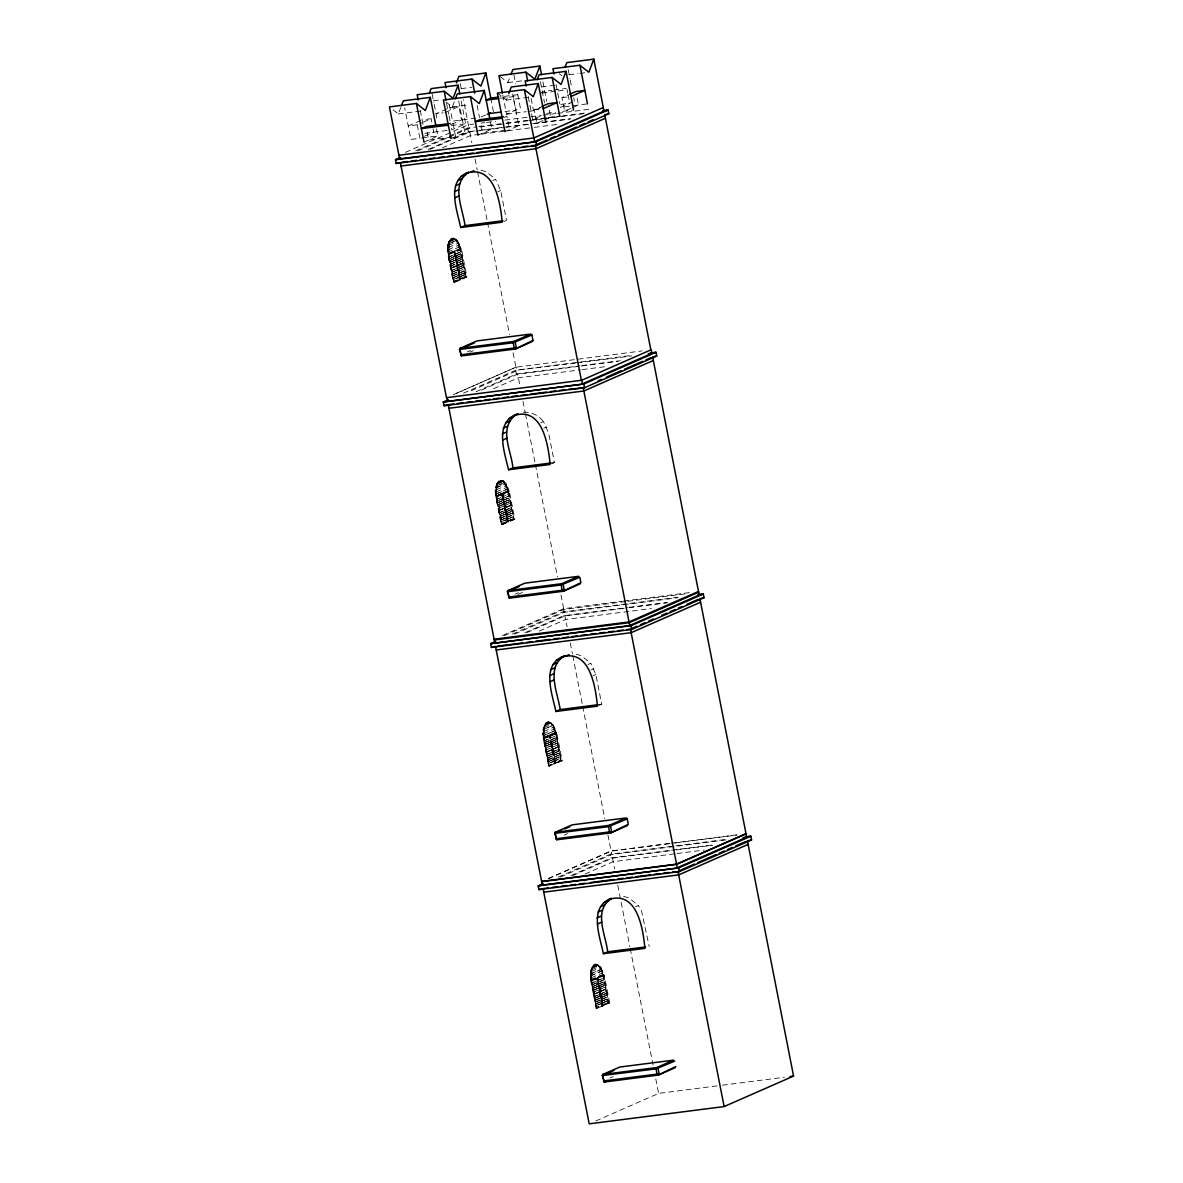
<?xml version="1.0" encoding="UTF-8"?>
<svg xmlns="http://www.w3.org/2000/svg" width="1183" height="1183" viewBox="0 0 1183 1183"><rect width="100%" height="100%" fill="white"/><g stroke="black" fill="none" stroke-linecap="round" stroke-linejoin="round"><path stroke-width="0.75" stroke-dasharray="5 3.75" d="M459.743 244.497C457.525 244.319 459.27 249.997 461.414 248.948L466.901 276.94L453.636 282.5L447.943 254.892L453.281 282.101L454.435 282.397L448.934 254.419C445.887 251.787 447.825 235.284 455.647 238.685L459.743 244.497L461 248.918M456.697 240.356L449.244 243.639L448.564 253.606L449.747 241.864L453.414 238.611L457.762 241.45L460.571 248.445L447.884 254.094M509.326 491.211L495.854 497.141L501.193 524.35L502.346 524.661L514.812 519.189L509.326 491.211L508.261 491.256L503.559 480.934L500.572 480.313L496.727 483.729L495.677 487.44L496.579 496.579C494.036 493.311 495.086 485.045 498.427 481.259L501.237 480.224L503.559 480.934L507.655 486.76L508.912 491.167M495.307 491.995L496.135 495.899L496.387 491.936L495.396 491.936L496.135 495.899L508.483 490.694L507.965 488.89L496.609 493.873L496.476 495.854L508.483 490.694L505.673 483.699L503.544 481.54L501.326 480.86L496.623 483.98L499.093 481.17L495.973 487.736L496.609 493.873C490.723 502.671 527.692 480.047 495.914 496.668L495.677 487.44L497.392 483.64L496.047 491.847M496.387 491.936L497.333 484.158L499.285 481.762L498.294 481.555L501.237 480.224L505.673 483.699L507.699 488.904L496.254 493.917L496.653 487.647L505.673 483.699L502.908 481.023M544.017 725.623L544.786 725.297L543.071 729.083L542.716 733.652L543.544 737.556L555.877 732.351L553.067 725.342L550.953 723.183L548.735 722.517L544.387 725.859L545.836 722.902L543.381 729.393L543.322 738.325L544.136 725.386L547.98 721.97L550.967 722.591L553.186 724.854L556.321 732.824M543.544 737.556L543.796 733.593L542.79 733.578L543.544 737.556L555.877 732.351L555.359 730.547L543.662 735.575L544.742 725.8L546.694 723.419L545.836 722.902L547.98 721.97L550.967 722.591L555.655 732.898L556.72 732.854L562.206 760.846L548.601 766.007L543.263 738.798L555.921 732.957L561.407 760.935L548.601 766.007L554.709 763.02L549.681 735.693L550.494 735.589L555.966 763.582M590.716 980.204L603.404 974.555L600.594 967.561L598.465 965.402L596.247 964.722L594.206 965.624L591.574 971.509L590.509 971.465L592.313 967.502L590.598 971.287L590.835 980.53L590.598 971.287L591.648 967.59L595.493 964.175L598.48 964.796L600.713 967.058L603.833 975.029M597.356 965.062C589.09 962.341 591.825 983.872 591.53 977.735L590.894 971.598L593.348 965.106L591.899 968.064L598.465 965.402L602.369 970.947L603.138 974.555L591.056 979.761L590.317 975.783L602.088 970.947M602.561 970.607L590.968 975.842L591.648 967.59M544.003 735.53L544.224 737.467M591.737 979.672L590.628 975.886M448.712 241.716L451.181 238.922L448.815 241.48L448.668 254.33L447.766 245.177L449.481 241.391L449.244 243.639M543.796 733.593L544.062 729.305L553.067 725.342L555.093 730.547L543.662 735.575M601.482 969.247L591.101 973.698L591.574 971.509M590.968 975.842L591.441 973.653M448.904 253.561L448.697 251.624C447.381 250.204 445.991 244.718 448.741 245.399M447.677 245.354L448.815 241.48M545.067 725.77C544.372 729.186 542.139 731.552 544.136 725.386M393.259 109.93L398.346 113.938L400.83 107.372M445.947 102.004L452.32 107.032L454.804 100.466M500.232 76.614L507.877 82.647L510.361 76.082M497.378 93.087L506.294 100.111L508.158 95.187M504.609 482.62L496.83 485.917L497.659 484.113M495.677 487.44L496.653 487.647L497.156 485.888M454.523 238.951L450.235 240.711L451.374 239.513L450.516 238.996M593.393 966.792L594.206 965.624L593.348 965.106L595.493 964.175L598.48 964.796L603.182 975.117L604.247 975.058L609.733 1003.051L596.114 1008.212L590.775 981.003L603.448 975.162L608.934 1003.154L596.469 1008.611L590.968 980.633L591.766 980.53L597.267 1008.522M542.997 729.26L543.455 733.49M459.388 279.114L454.376 251.787L459.862 279.779L454.39 251.787L455.189 251.683L460.675 279.661L453.281 282.101L459.388 279.114L453.577 281.406L453.562 279.676L459.034 277.28L459.048 278.996M555.182 763.671L549.696 735.693L555.167 763.671M597.016 978.267L598.006 977.794L603.493 1005.787L596.114 1008.212L602.221 1005.225L597.208 977.897L602.354 1005.476L597.016 978.267L603.3 976.138L608.476 1002.489L602.354 1005.476L608.476 1002.489L602.65 1004.781L602.635 1003.051L608.106 1000.655L608.121 1002.371M452.468 238.389L454.952 239.365L452.468 238.389L455.647 238.685L460.35 248.992M500.379 480.638L503.544 481.54L500.572 480.313M547.788 722.281L550.953 723.183L547.98 721.97M595.3 964.5L598.465 965.402L595.493 964.175M462.642 262.759L462.627 261.044L457.156 263.439L457.17 265.169L462.642 262.759L463.115 263.528L463.13 265.258L457.658 267.654L457.644 265.938L463.115 263.528M504.431 508.172L498.561 510.745L504.653 507.862L498.842 510.154L498.827 508.424L504.298 506.028L504.313 507.758M510.672 505.437L504.801 508.01L510.893 505.126L505.082 507.418L505.067 505.688L510.538 503.293L510.553 505.023M551.825 749.815L545.954 752.388L552.062 749.519L546.25 751.811L545.866 748.248L551.337 745.852L551.722 749.401M558.08 747.079L552.21 749.652L558.302 746.784L552.491 749.076L552.106 745.512L557.577 743.101L557.962 746.665M599.352 992.019L593.482 994.607L599.574 991.724L593.762 994.016L593.748 992.286L599.219 989.89L599.234 991.62M605.592 989.284L599.722 991.872L605.814 988.988L600.003 991.28L599.988 989.55L605.459 987.154L605.474 988.87M454.952 239.365L457.762 241.45L460.571 248.445L448.224 253.65L447.411 249.746L448.002 254.419L460.616 249.051L466.102 277.029L459.522 279.365L465.644 276.378L460.616 249.051M550.065 722.976L553.067 725.342L550.258 723.271M591.234 971.554L600.594 967.561L597.829 964.884L600.713 967.058L601.91 970.696M449.747 241.864L450.56 240.681M562.206 760.846L560.712 760.684L555.921 732.957M609.733 1003.051L608.225 1002.903L603.448 975.162M459.906 248.814L457.215 241.036L459.078 244.585M506.989 486.834C510.45 497.969 503.988 483.226 505.792 483.196L507.655 486.76M543.441 733.623L554.842 728.743L552.535 724.942L555.049 728.403M600.047 967.147L603.182 975.117L590.835 980.53L590.317 975.783L591.5 980.441M456.401 265.495L456.875 266.264L450.649 268.497L450.915 266.175L456.387 263.779L456.401 265.495L450.93 267.905M498.561 510.745L504.653 507.862M504.801 508.01L510.893 505.126M545.954 752.388L552.062 749.519M552.21 749.652L558.302 746.784M593.482 994.607L599.574 991.724M599.722 991.872L605.814 988.988M543.973 738.236L542.79 733.578L543.322 738.325L555.655 732.898L554.398 728.491M420.601 120.548L408.253 125.96L417.244 124.807L421.873 122.781M446.834 109.028L436.024 113.775L443.226 112.843M423.425 122.1L431.13 118.714L431.795 122.086M445.015 112.622L458.915 106.514L461.547 119.986L447.662 126.078M500.557 98.307L513.156 96.695L517.784 94.67L499.788 96.962M424.52 136.237L433.777 132.171L433.111 128.814M423.987 142.064L437.873 135.971L436.497 128.947M461.178 100.969L465.658 123.771L451.773 129.879L450.398 122.855M481.082 116.999L488.801 113.612M405.532 152.356L468.35 124.777L473.821 124.067M540.143 93.235L544.771 91.209L551.958 90.278M415.632 150.892L447.558 136.873M449.229 136.134L467.714 128.015L476.838 126.847M417.806 150.862L447.558 137.79M449.215 137.065L469.06 128.356L472.697 127.897M450.974 138.603L464.875 132.511L504.402 127.513M502.745 94.921L506.531 114.219L520.416 108.126L517.326 92.333M428.128 149.457L451.655 139.121M453.326 138.396L468.453 131.757L477.562 130.588M430.08 149.369L469.755 131.949L471.884 142.773M503.854 117.561L506.945 116.2L509.592 129.657M442.353 147.875L470.464 135.527L479.588 134.359M543.012 120.592L536.831 123.298L534.198 109.827L540.365 107.121M570.783 108.392L564.616 111.098L561.969 97.642L568.151 94.936M477.962 135.158L491.862 129.051L490.472 122.041M528.121 111.453L533.518 110.773L542.775 106.707M504.949 131.697L518.849 125.605L512.653 94.019M528.254 96.695L532.734 119.498L541.991 115.431M572.853 101.886L560.505 107.313L587.493 103.853M544.55 119.912L550.731 117.191L548.409 105.42M572.321 107.712L578.502 105.006L576.195 93.22M492.749 180.6L495.603 179.343L500.66 190.567L506.501 220.319L503.633 221.576M497.792 191.823L500.66 190.567M450.383 239.306L453.326 237.975L454.997 238.759M450.693 239.602L453.414 238.611M450.235 240.711L454.228 238.966M449.422 241.894L455.632 239.277M448.919 243.668L456.416 240.371M448.401 245.443L457.762 241.45L454.745 239.07M448.268 247.587L458.649 243.136M448.135 249.731L459.536 244.837L458.753 244.763M460.054 246.641L448.697 251.624M448.224 253.65L460.571 248.445M461.414 248.948L447.943 254.892L453.814 252.319M453.577 281.406L448.756 255.173L448.771 256.888L454.583 254.596L454.597 256.327L449.126 258.722L449.111 257.007L454.583 254.596M460.483 251.757L460.468 250.027L454.997 252.437L455.011 254.153L460.823 251.861L460.852 253.591L455.381 255.986L455.366 254.271L460.823 251.861M449.481 258.84L454.952 256.43L454.967 258.16L449.496 260.571L449.126 258.722M455.721 256.105L461.193 253.694L461.207 255.424L455.736 257.82L455.381 255.986M449.836 260.674L455.307 258.264L455.322 259.994L449.851 262.404L449.496 260.571M456.076 257.938L461.547 255.528L461.562 257.258L456.091 259.668L455.736 257.82M450.191 262.508L455.662 260.097L455.677 261.827L450.205 264.238L449.851 262.404M456.446 259.772L461.902 257.362L461.932 259.092L456.461 261.502L456.091 259.668M450.56 264.341L456.032 261.946L456.046 263.661L450.575 266.071L450.205 264.238M456.801 261.606L462.272 259.21L462.287 260.925L456.815 263.336L456.461 261.502M450.649 268.497L462.982 262.877M451.403 268.674L451.418 270.389L457.229 268.097L457.244 269.828L451.788 272.223L451.758 270.508L457.229 268.097M458.013 267.772L463.485 265.362L463.499 267.092L458.028 269.487L457.658 267.654M452.128 272.341L457.599 269.931L457.614 271.661L452.143 274.072L451.788 272.223M458.368 269.606L463.84 267.195L464.209 270.759L458.738 273.169L458.028 269.487M452.483 274.175L457.954 271.765L457.969 273.495L452.498 275.905L452.143 274.072M458.383 271.321L464.194 269.029M452.838 276.009L458.309 273.598L458.339 275.328L452.867 277.739L452.498 275.905M459.093 273.273L464.564 270.863L464.579 272.593L459.108 275.003L458.738 273.169M453.207 277.842L458.679 275.447L458.693 277.162L453.222 279.572L452.867 277.739M459.448 275.107L464.919 272.696L464.934 274.426L459.462 276.837L459.108 275.003M459.803 276.94L465.274 274.545L465.289 276.26L459.817 278.67L459.462 276.837M454.435 282.397L466.901 276.94M467.196 351.942L470.538 350.479M469.932 352.194L473.304 350.715M456.742 393.155L516.261 367.026L516.971 370.619L469.015 391.662M453.089 394.782L515.921 367.203L642.088 350.907M463.544 393.14L515.625 370.279L632.328 355.329M476.039 391.706L516.365 374.005L580.173 365.828M481.304 390.168L517.666 374.198L579.67 366.257M493.577 388.675L518.376 377.791L580.38 369.85M540.661 422.849L543.515 421.592L548.572 432.83L554.413 462.568L551.544 463.825M543.825 428.172L546.694 426.915M498.605 481.851L501.326 480.86M498.147 482.975L502.435 481.2M497.333 484.158L503.544 481.54M496.83 485.917L504.328 482.634M496.313 487.692L505.392 483.714M496.18 489.836L506.561 485.385M496.047 491.98L507.448 487.085L506.664 487.026M496.135 495.899L508.483 490.694M506.96 521.259L506.945 519.529L501.474 521.925L501.488 523.655L507.3 521.363L501.193 524.35L507.3 521.363L502.139 495.026L496.668 497.422L496.683 499.152L502.494 496.86L502.509 498.575L497.037 500.986L497.023 499.256L502.494 496.86M513.2 518.524L513.185 516.794L507.714 519.189L507.729 520.919L513.555 518.627L507.433 521.614L502.302 494.036L501.725 494.568L507.773 522.028L508.586 521.925L503.086 493.932L502.095 494.405L507.433 521.614L513.555 518.627L508.379 492.276L502.908 494.686L502.923 496.416L508.394 494.006L508.749 495.84L503.293 498.25L503.263 496.52L508.734 494.124M497.392 501.089L502.864 498.694L502.879 500.409L497.407 502.819L497.037 500.986M503.633 498.354L509.104 495.958L509.119 497.673L503.647 500.084L503.293 498.25M497.747 502.923L503.219 500.527L503.233 502.257L497.762 504.653L497.407 502.819M503.988 500.187L509.459 497.792L509.474 499.507L504.002 501.917L503.647 500.084M498.102 504.757L503.574 502.361L503.588 504.091L498.117 506.487L497.762 504.653M504.342 502.021L509.814 499.625L509.843 501.355L504.372 503.751L504.002 501.917M498.472 506.59L503.943 504.195L503.958 505.925L498.487 508.32L498.117 506.487M504.712 503.854L510.184 501.459L510.198 503.189L504.727 505.585L504.372 503.751M499.315 510.923L499.33 512.653L505.141 510.361L505.156 512.076L499.699 514.487L499.67 512.757L505.141 510.361M505.555 508.187L505.57 509.917L511.396 507.625L511.411 509.341L505.94 511.751L505.925 510.021L511.396 507.625M500.039 514.59L505.511 512.195L505.525 513.91L500.054 516.32L499.699 514.487M506.28 511.855L511.751 509.459L511.766 511.174L506.294 513.585L505.94 511.751M500.394 516.424L505.866 514.028L505.88 515.758L500.409 518.154L500.054 516.32M506.635 513.688L512.106 511.293L512.121 513.008L506.649 515.418L506.294 513.585M500.749 518.258L506.22 515.862L506.235 517.592L500.779 519.988L500.409 518.154M507.004 515.522L512.476 513.126L512.49 514.856L507.019 517.252L506.649 515.418M501.119 520.091L506.59 517.696L506.605 519.426L501.134 521.821L500.779 519.988M507.359 517.355L512.831 514.96L512.845 516.69L507.374 519.086L507.019 517.252M515.108 594.191L518.45 592.727M517.843 594.457L524.587 591.485M502.376 635.582L563.552 608.727L621.903 601.26M504.313 635.582L563.833 609.452L625.822 601.511M512.505 634.103L562.916 611.981L679.604 597.031M514.649 634.088L564.247 612.321L677.312 597.829M525.001 632.668L563.64 615.707L627.463 607.53M526.923 632.594L564.956 615.899L626.96 607.958M539.211 631.101L565.666 619.493L651.36 608.52M587.936 664.55L590.805 663.293L595.862 674.532L601.689 704.269L598.835 705.526M591.101 669.874L593.97 668.617M592.994 675.789L595.862 674.532M545.688 723.212L548.631 721.881L550.302 722.665M545.999 723.493L548.735 722.517M545.555 724.617L549.844 722.857M544.742 725.8L550.953 723.183M544.224 727.575L552.003 724.262M543.722 729.349L552.786 725.356M543.574 731.493L553.955 727.042M543.204 738L555.877 732.351M556.72 732.854L543.263 738.798L549.533 736.669L549.548 738.399L544.091 740.795L544.062 739.079L548.897 765.312L548.882 763.582L554.354 761.187L554.369 762.902L548.897 765.312M544.431 740.913L549.903 738.503L549.918 740.233L544.446 742.628L544.091 740.795M550.332 738.059L556.143 735.767L556.158 737.497L550.687 739.893L550.317 736.329L555.788 733.933L560.949 760.285L554.842 763.272L560.949 760.285L555.138 762.577L555.123 760.846L560.594 758.436L560.609 760.166M544.786 742.747L550.258 740.336L550.272 742.066L544.801 744.462L544.446 742.628M551.027 740.011L556.498 737.601L556.513 739.331L551.041 741.726L550.687 739.893M545.141 744.58L550.613 742.17L550.642 743.9L545.171 746.31L544.801 744.462M551.396 741.845L556.868 739.434L556.882 741.164L551.411 743.56L551.041 741.726M545.511 746.414L550.982 744.003L550.997 745.734L545.526 748.144L545.171 746.31M551.751 743.678L557.223 741.268L557.237 742.998L551.766 745.408L551.411 743.56M545.881 749.978L551.692 747.686M552.121 747.242L557.947 744.95M546.723 752.58L546.738 754.296L552.55 752.004L552.565 753.734L547.093 756.129L547.078 754.414L552.55 752.004M552.964 749.83L552.979 751.56L558.79 749.268L558.805 750.998L553.333 753.394L553.319 751.678L558.79 749.268M547.433 756.248L552.905 753.837L552.919 755.567L547.448 757.963L547.093 756.129M553.674 753.512L559.145 751.101L559.16 752.832L553.703 755.227L553.333 753.394M547.803 758.081L553.274 755.671L553.289 757.401L547.818 759.811L547.448 757.963M554.043 755.346L559.515 752.935L559.529 754.665L554.058 757.061L553.703 755.227M548.158 759.915L553.629 757.504L553.644 759.235L548.173 761.645L547.818 759.811M554.398 757.179L559.87 754.769L559.884 756.499L554.413 758.909L554.058 757.061M548.513 761.748L553.984 759.338L553.999 761.068L548.528 763.479L548.173 761.645M554.753 759.013L560.224 756.602L560.239 758.333L554.783 760.743L554.413 758.909M564.173 835.109L567.515 833.66M548.247 878.511L611.064 850.932L669.415 843.464M548.291 878.732L611.108 851.154L673.112 843.213M558.346 877.047L610.428 854.185L674.251 846.008M560.52 877.017L611.774 854.525L726.658 839.812M570.842 875.612L611.167 857.912L713.275 844.839M572.794 875.524L612.469 858.104L674.473 850.163M585.067 874.03L613.178 861.697L675.182 853.756M635.463 906.77L638.317 905.513L641.497 910.836L649.216 946.474M593.215 965.417L596.158 964.086L597.829 964.884M593.526 965.712L596.247 964.722M593.067 966.822L597.06 965.077M592.254 968.005L598.184 965.417M591.751 969.779L599.53 966.481M591.101 973.698L601.201 969.261M591.175 977.779L602.886 972.751M604.247 975.058L590.775 981.003L597.06 978.873L597.075 980.603L591.604 983.014L591.589 981.284L596.409 1007.517L596.395 1005.787L601.866 1003.391L601.881 1005.121L596.409 1007.517M602.65 1004.781L597.829 978.548L597.844 980.263L603.655 977.971L603.67 979.701L598.214 982.112L598.184 980.382L603.655 977.971M591.944 983.117L597.415 980.707L597.43 982.437L591.958 984.847L591.604 983.014M592.313 984.951L597.785 982.541L597.799 984.271L592.328 986.681L591.958 984.847M598.554 982.215L604.025 979.805L604.04 981.535L598.568 983.945L598.214 982.112M592.668 986.785L598.14 984.389L598.154 986.104L592.683 988.515L592.328 986.681M598.909 984.049L604.38 981.639L604.395 983.369L598.923 985.779L598.568 983.945M593.023 988.618L598.494 986.223L598.509 987.938L593.038 990.348L592.683 988.515M599.263 985.883L604.735 983.487L604.75 985.202L599.293 987.613L598.923 985.779M593.393 990.452L598.864 988.056L598.879 989.772L593.408 992.182L593.038 990.348M599.633 987.716L605.105 985.321L605.119 987.036L599.648 989.446L599.293 987.613M594.236 994.785L594.25 996.5L600.062 994.208L600.077 995.938L594.605 998.348L594.591 996.618L600.062 994.208M600.476 992.049L600.491 993.764L606.302 991.472L606.332 993.202L600.86 995.613L600.846 993.883L606.302 991.472M594.96 998.452L600.432 996.042L600.446 997.772L594.975 1000.182L594.605 998.348M601.201 995.716L606.672 993.306L606.687 995.036L601.215 997.446L600.86 995.613M595.315 1000.286L600.787 997.89L600.801 999.605L595.33 1002.016L594.975 1000.182M601.556 997.55L607.027 995.14L607.042 996.87L601.57 999.28L601.215 997.446M595.67 1002.119L601.141 999.724L601.156 1001.439L595.7 1003.849L595.33 1002.016M601.925 999.384L607.382 996.988L607.411 998.703L601.94 1001.114L601.57 999.28M596.04 1003.953L601.511 1001.557L601.526 1003.273L596.055 1005.683L595.7 1003.849M602.28 1001.217L607.751 998.822L607.766 1000.537L602.295 1002.947L601.94 1001.114M610.029 1078.053L613.356 1076.589M595.803 1120.952L658.635 1093.373L720.624 1085.432M591.056 979.761L603.138 974.555M461.104 88.636L471.899 87.246M507.877 82.647L524.069 80.562M569.053 74.81L578.043 73.657M579.847 73.42L585.245 72.725M433.318 100.821L440.52 99.904M541.282 86.995L557.474 84.925M553.762 90.056L566.361 88.444M541.932 93.013L556.335 91.165M558.125 90.928L567.13 89.775L567.781 93.146M398.346 113.938L425.333 110.477M452.32 107.032L468.512 104.947M506.294 100.111L533.296 96.651M449.91 107.668L458.915 106.514M561.969 97.642L567.367 96.947M431.13 118.714L422.139 119.867L423.13 124.91M504.993 111.542L515.788 110.152L513.156 96.695M560.772 104.4L569.762 103.246M534.198 109.827L541.385 108.91M475.95 118.137L452.557 121.139L448.771 101.827M506.531 114.219L526.317 111.69M451.255 125.62L465.658 123.771M546.62 113.405L555.611 112.252M562.812 111.335L573.607 109.945M481.111 123.136L484.764 122.677M486.583 122.441L495.707 121.272M504.83 120.104L541.296 115.431M543.115 115.195L555.877 113.568M557.711 113.331L592.358 108.895M424.786 133.324L449.969 130.1M532.734 119.498L559.722 116.052M478.657 126.625L504.18 123.343M506.013 123.121L546.117 117.975M547.951 117.738L560.712 116.111M562.531 115.875L584.417 113.08M480.002 126.965L527.411 120.888M529.23 120.651L541.991 119.025M543.825 118.788L583.944 113.642M479.396 130.352L532.276 123.579M534.095 123.343L570.561 118.67M421.68 138.041L437.873 135.971M506.235 127.276L531.759 124.008M533.237 123.757L570.058 119.099M505.984 130.13L482.59 133.117L480.623 123.017M481.407 134.137L532.468 127.587M534.287 127.365L559.81 124.097M575.322 363.137L515.625 370.279L516.365 374.005L517.666 374.198L520.15 386.841M577.141 362.9L631.855 355.906M582.006 365.591L620.291 360.697M581.489 366.02L617.97 361.362M582.199 369.614L607.722 366.346M550.79 463.026L554.413 462.568M514.812 519.189L501.548 524.764L496.047 496.771L496.845 496.668L502.346 524.661M623.722 601.023L691.197 592.387M627.655 601.289L687.826 593.57M629.282 607.308L667.582 602.398M628.779 607.722L667.079 602.827M598.08 704.728L601.689 704.269M671.249 843.228L736.891 834.828M674.931 842.991L736.935 835.05M676.07 845.771L725.312 839.472M676.292 849.941L712.772 845.268M677.001 853.52L704.358 850.015M722.458 1085.195L784.447 1077.255M523.27 412.32C531.137 411.507 538.709 415.499 543.515 421.592M469.755 131.949L468.453 131.757L467.714 128.015L469.06 128.356L463.44 99.712M457.644 265.938L457.17 265.169M480.889 170.16L486.346 171.831L495.603 179.343M576.077 654.125L581.533 655.796L590.805 663.293M623.604 896.33L629.06 898.001L638.317 905.513M465.289 276.26L460.054 249.583M459.817 278.67L454.183 252.156M507.729 520.919L502.095 494.405L508.527 491.3L514.014 519.293L507.965 491.832L508.394 494.006M501.488 523.655L495.854 497.141L501.725 494.568L502.154 496.742M556.143 735.767L555.374 733.49M555.138 762.577L549.504 736.063M554.369 762.902L549.119 736.225M601.881 1005.121L596.646 978.43M559.308 73.716L561.851 75.727M597.578 965.18L599.914 967.65M602.886 975.694L603.315 977.868M601.585 970.873L602.739 974.925M495.396 491.936L496.579 496.579M568.195 69.62L569.925 78.403M570.265 80.148L571.64 87.172M573.711 97.701L574.391 101.206M568.121 94.832L569.437 101.561M556.04 84.496L559.825 103.793M542.938 81.864L546.753 101.309M540.424 81.819L541.799 88.843M542.139 90.588L544.55 102.877M531.108 98.485L533.518 110.773M513.88 74.78L515.596 83.564M490.797 98.115L493.429 111.586M477.133 105.391L479.544 117.679M522.99 401.318L525.119 412.172M525.474 413.991L535.071 462.849M535.426 464.668L557.43 576.875M560.993 594.975L563.833 609.452M563.552 608.727L564.247 612.321L562.916 611.981L563.64 615.707L564.956 615.899L567.086 626.724M570.28 643.02L572.409 653.874M572.764 655.693L582.347 704.55M582.701 706.369L604.72 818.577M607.914 834.873L611.774 854.525L610.428 854.185L611.167 857.912L612.469 858.104L614.598 868.943M617.792 885.224L629.874 946.77M630.228 948.574L653.297 1066.223M655.796 1078.881L658.635 1093.373M460.276 83.594L461.681 90.751M475.078 159.069L477.207 169.923M477.562 171.727L487.159 220.6M487.514 222.404L509.518 334.626M513.082 352.726L515.921 367.203M458.664 100.925L464.875 132.511M452.971 123.106L455.603 136.577L428.616 140.038L426.634 129.938M446.597 103.542L448.668 114.086M449.008 115.83L450.043 121.095M432.12 93.886L433.85 102.67M434.191 104.415L437.015 118.818M455.159 251.683L460.66 279.676M420.305 110.522L422.02 119.291M417.244 124.807L419.891 138.278L410.885 139.431L404.69 107.83M605.947 989.639L605.962 991.369M599.707 992.374L599.722 994.104M558.435 747.434L558.45 749.164M552.18 750.17L552.21 751.9M511.026 505.777L511.041 507.507M504.786 508.527L504.801 510.243M456.875 266.264L456.889 267.994M454.228 252.763L454.242 254.493M544.254 738.325L543.455 738.429L548.942 766.407L549.74 766.303L544.254 738.325"/><path stroke-width="1.5" d="M465.836 173.428C494.671 163.668 500.468 203.343 502.198 222.197L460.675 227.52C457.303 210.722 445.385 180.674 468.705 172.171M460.675 227.52L464.978 225.628C463.248 209.421 450.102 184.164 468.616 172.526M513.747 415.677C542.583 405.932 548.38 445.592 550.11 464.461L508.586 469.769C504.49 452.601 493.474 421.385 518.05 413.799L509.193 418.634M508.586 469.769L512.89 467.891C511.588 451.729 499.315 430.612 513.496 416.756M561.038 657.378C589.873 647.633 595.67 687.293 597.4 706.162L555.877 711.471C552.505 694.672 540.587 664.639 563.907 656.121M555.877 711.471L560.165 709.593C557.918 693.09 545.052 666.295 565.326 655.5M608.55 899.583C637.386 889.838 643.182 929.498 644.912 948.367L603.389 953.69C600.018 936.892 588.099 906.843 611.419 898.326M603.389 953.69L607.692 951.797C605.962 935.59 592.816 910.333 611.33 898.696M515.374 349L532.986 340.408L531.921 334.981L530.753 334.035L513.895 341.443L460.024 348.334L459.477 349.443L461.503 355.906L515.374 349L532.232 341.591L532.986 340.408M507.389 591.692L509.415 598.154L563.285 591.249L580.897 582.657L579.833 577.23L561.141 585.023L507.389 591.692L507.936 590.598L524.794 583.189L578.664 576.298L561.807 583.692L507.936 590.598M610.694 832.906L628.291 824.314L627.227 818.887L626.073 817.941L609.215 825.35L555.33 832.24L554.783 833.35L556.809 839.797L610.694 832.906L627.552 825.497M602.857 1074.445L656.728 1067.554L673.585 1060.145L619.715 1067.051L602.857 1074.445L602.31 1075.554L604.336 1082.016L658.206 1075.11L675.818 1066.519M401.451 105.745L403.314 100.821L430.301 97.361L435.817 125.442M429.237 93.546L431.1 88.621L458.087 85.176L459.803 93.945M430.301 97.361L425.333 110.477L416.416 103.453L389.429 106.914L399.617 158.847L535.869 141.753L608.121 110.034L608.846 113.775L536.594 145.479L396.201 163.461L395.462 159.735L400.505 157.516M456.387 82.987L458.871 76.437L485.858 72.976L491.019 99.298M458.087 85.176L453.119 98.293L444.187 91.268L417.2 94.729L418.235 99.993M455.425 98.825L457.289 93.901L484.276 90.455L489.792 118.522M485.858 72.976L480.889 86.093L471.973 79.069L444.985 82.529L446.021 87.793M484.276 90.455L479.307 103.572L470.39 96.548L443.403 100.008L450.974 138.603M510.982 74.44L512.845 69.516L539.832 66.056L541.563 74.84M508.779 93.546L511.263 86.995L538.265 83.535L545.836 122.145M539.832 66.056L534.864 79.187L525.947 72.163L498.96 75.623L502.405 93.161M537.186 79.719L539.049 74.795L566.036 71.35L573.607 109.945M538.265 83.535L533.296 96.651L524.365 89.627L497.378 93.087L504.949 131.697M564.956 67.52L566.82 62.61L593.807 59.15L603.995 111.084L534.553 141.561L524.365 89.627M566.036 71.35L561.067 84.466L552.15 77.442L525.163 80.902L526.184 86.167M593.807 59.15L588.838 72.267L579.921 65.242L552.934 68.703L553.969 73.967M513.895 341.443L513.23 342.774L514.294 348.201L515.433 348.808M561.807 583.692L561.141 585.023L562.206 590.45L563.345 591.071M609.215 825.35L608.535 826.68L609.6 832.107L610.739 832.714M656.728 1067.554L656.062 1068.885L657.127 1074.312L658.266 1074.933M487.263 114.293L490.339 112.932M541.918 106.44L548.084 103.734L557.075 102.581L543.189 108.673M569.688 94.256L575.855 91.535L584.86 90.396L570.96 96.488M603.3 107.49L533.858 137.967L398.908 155.254M461.296 176.385L465.584 174.493M471.056 171.949L473.925 170.692M536.919 144.415L546.842 140.067M550.139 138.618L555.108 136.444M558.406 134.98L576.594 126.995M579.907 125.546L584.86 123.372M588.173 121.923L593.127 119.749M457.717 180.615L462.006 178.722M605.4 118.256L535.958 148.733L401.022 166.019M455.351 185.835L459.655 183.942M454.376 191.69L458.679 189.798M454.849 197.768L459.137 195.89M460.024 348.334L476.882 340.941L528.964 334.271M474.472 342.863L459.477 349.443L513.23 342.774L531.921 334.981M448.416 399.78L443.374 401.983L444.113 405.725L584.506 387.743L656.757 356.024L656.033 352.297L650.561 352.992M598.051 380.867L601.363 379.418M606.317 377.244L621.193 370.708M624.506 369.259L642.694 361.273M645.992 359.824L650.961 357.65M505.629 422.863L509.917 420.985M653.312 360.504L583.87 390.981L448.934 408.268M503.263 428.083L507.566 426.205M502.287 433.939L506.575 432.061M502.76 440.032L507.049 438.139M514.043 588.764L519.041 586.576M563.285 591.249L580.143 583.855M495.707 641.482L490.664 643.685L491.389 647.426L631.796 629.445L704.048 597.726L703.308 593.999L697.837 594.694M698.488 591.441L629.045 621.933L494.11 639.204M698.769 592.18L629.326 622.657L494.39 639.944M699.197 595.034L629.755 625.511L490.664 643.685L631.057 625.703L703.308 593.999L699.197 595.034L652.617 356.911L656.757 356.024M566.258 655.9L569.112 654.643M556.483 660.336L560.786 658.458M632.106 628.38L637.075 626.206M640.373 624.742L645.341 622.569M648.639 621.119L653.607 618.946M661.874 615.308L666.828 613.134M670.14 611.685L675.094 609.511M678.406 608.062L681.704 606.598M686.672 604.424L698.236 599.352M552.905 664.565L557.208 662.687M700.602 602.206L631.16 632.683L496.224 649.97M550.553 669.785L554.842 667.907M549.577 675.641L553.866 673.763M550.036 681.733L554.339 679.841M555.33 832.24L572.188 824.847L624.269 818.178M558.11 831.886L561.452 830.422M564.779 828.958L569.777 826.769M627.227 818.887L608.535 826.68L554.783 833.35M543.219 883.686L538.176 885.904L538.916 889.631L679.308 871.649L751.56 839.93L750.835 836.204L745.364 836.899M746.015 833.66L676.572 864.137L541.622 881.424M746.059 833.882L676.617 864.359L541.666 881.646M603.995 902.54L608.299 900.662M679.634 870.584L694.51 864.048M697.822 862.599L715.996 854.614M719.308 853.165L724.262 850.991M727.575 849.542L732.528 847.353M735.841 845.904L745.763 841.557M600.432 906.784L604.72 904.891M748.114 844.411L678.672 874.902L543.736 892.174M598.066 912.004L602.369 910.111M597.09 917.845L601.378 915.967M597.563 923.938L601.851 922.06M603.966 1074.829L613.962 1070.438M604.336 1082.016L607.707 1080.537M674.754 1061.092L656.062 1068.885L602.31 1075.554M658.206 1075.11L675.064 1067.717M548.498 887.886L543.041 888.596L589.193 1123.85L724.129 1106.563L793.571 1076.086L747.419 840.832L751.56 839.93M396.201 163.461L398.952 162.781M603.995 111.084L608.121 110.034L602.65 110.744M444.113 405.725L446.863 405.03M491.389 647.426L495.514 646.391L542.332 885.002L678.584 867.923L750.835 836.204L743.072 837.712M538.916 889.631L541.666 888.936M399.617 158.847L395.462 159.735L535.869 141.753L536.594 145.479L531.611 145.613M608.846 113.775L604.705 114.662L650.857 349.917M568.579 389.266L584.506 387.743L583.781 384.002L443.374 401.983L583.781 384.002L656.033 352.297L648.254 353.791M704.048 597.726L699.892 598.628L746.71 837.239L677.268 867.716L630.45 629.105L626.813 629.563M542.332 885.002L538.176 885.904L678.584 867.923L679.308 871.649L672.506 872.004M497.984 97.198L490.797 98.115L486.154 100.156L498.753 98.544M488.801 113.612L501.4 112.001M449.363 123.579L425.984 126.566L421.355 128.607L448.342 125.147M503.352 116.659L479.958 119.66L475.329 121.686L502.317 118.226M402.146 162.189L407.617 161.494M411.255 161.021L416.727 160.326M420.379 159.853L425.85 159.158M429.503 158.699L434.974 157.99M438.612 157.531L444.083 156.821M447.736 156.363L453.207 155.653M456.845 155.195L462.316 154.485M465.969 154.027L473.259 153.08M476.912 152.622L500.616 149.59M504.269 149.117L509.725 148.422M513.378 147.949L518.849 147.254M522.502 146.781L527.973 146.086M464.978 225.628L502.893 220.777M453.695 403.98L448.224 404.69L494.805 642.798M457.348 403.521L462.819 402.811M466.472 402.353L471.943 401.643M475.581 401.185L481.052 400.475M484.705 400.017L490.176 399.307M493.814 398.848L499.285 398.139M502.938 397.68L508.409 396.97M512.062 396.512L517.518 395.802M521.171 395.344L526.642 394.634M530.295 394.176L546.709 392.076M550.346 391.603L555.818 390.908M559.47 390.434L564.942 389.739M512.89 467.891L550.79 463.026M497.333 646.155L522.871 642.887M526.509 642.413L531.98 641.718M535.633 641.245L550.228 639.382M553.866 638.909L559.337 638.214M562.99 637.741L568.461 637.046M572.099 636.572L577.57 635.877M581.223 635.404L586.694 634.709M590.332 634.236L595.803 633.541M599.456 633.068L604.927 632.373M608.58 631.899L614.051 631.204M617.689 630.731L623.16 630.036M560.165 709.593L598.08 704.728M552.15 887.427L557.622 886.718M561.274 886.259L566.746 885.549M570.383 885.091L575.855 884.396M579.507 883.923L584.979 883.228M590.45 882.518L614.154 879.487M617.792 879.013L623.264 878.318M626.916 877.845L632.387 877.15M636.04 876.677L650.62 874.814M654.273 874.341L659.744 873.645M663.382 873.172L668.853 872.477M607.692 951.797L645.593 946.947M789.919 1076.56L793.571 1076.086M460.542 354.87L516.32 347.728L515.256 342.301L514.028 341.665M508.453 597.119L564.232 589.977L563.167 584.55L561.94 583.914M555.847 838.777L611.641 831.634L610.576 826.207L609.334 825.571M603.374 1080.981L659.153 1073.839L658.088 1068.412L656.861 1067.776M630.45 629.105L631.796 629.445L631.057 625.703L629.755 625.511L583.175 387.403M459.788 348.601L461.193 355.758M507.699 590.864L509.104 598.021M555.093 832.507L556.498 839.664M602.62 1074.726L604.025 1081.868M579.921 65.242L587.493 103.853M552.15 77.442L559.722 116.052M525.947 72.163L527.662 80.932M677.977 871.309L724.129 1106.563M535.263 145.139L581.415 380.408L651.212 349.739L651.907 353.333L582.465 383.81L581.77 380.231L446.479 397.68L400.327 162.426M471.973 79.069L474.723 93.117M470.39 96.548L477.962 135.158M444.187 91.268L445.917 100.037M416.416 103.453L423.987 142.064M446.819 397.503L447.529 401.096"/></g></svg>
